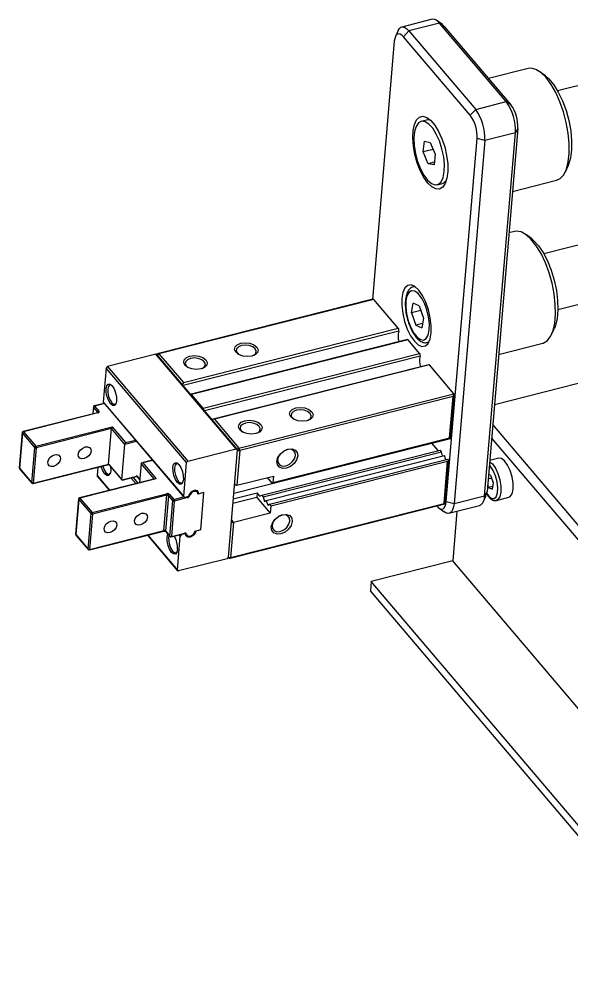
# Model space of a CAD drawing. Header units: millimetres. Extents: x 15 to 415, y 5 to 292.
# Drawn here: x 147.47 to 166.64, y 130.97 to 164.45 of the extents above; entities that cross this region are included whole.
import ezdxf

# ---------------------------------------------------------------- set-up
doc = ezdxf.new("R2010")
doc.units = ezdxf.units.MM
doc.layers.get('0').update_dxf_attribs({"lineweight": 5})

msp = doc.modelspace()

# ---------------------------------------------------------------- linework, layer by layer
at = {"color": 18, "linetype": 'Continuous', "lineweight": 25, "true_color": 0x000000}
for p, q in [((161.804, 164.448), (160.744, 164.18)), ((162.154, 164.264), (161.969, 164.401)), ((160.621, 164.06), (160.524, 163.852)), ((160.995, 164.051), (160.804, 163.844)), ((162.055, 164.319), (160.995, 164.051)), ((160.995, 164.051), (163.31, 161.323)), ((164.37, 161.591), (162.055, 164.319)), ((162.055, 164.319), (162.218, 164.202)), ((162.218, 164.202), (164.533, 161.474)), ((163.119, 161.117), (160.804, 163.844)), ((160.485, 163.687), (159.726, 154.725)), ((165.134, 162.737), (163.757, 162.389)), ((169.663, 162.85), (166.153, 161.963)), ((165.731, 162.482), (165.547, 162.619)), ((163.31, 161.323), (164.37, 161.591)), ((164.533, 161.474), (164.37, 161.591)), ((163.31, 161.323), (163.119, 161.117)), ((161.605, 160.951), (161.419, 160.905)), ((163.619, 147.907), (164.686, 160.508)), ((164.686, 160.508), (163.625, 160.24)), ((164.77, 160.662), (163.703, 148.061)), ((164.77, 160.662), (164.686, 160.508)), ((161.493, 159.847), (161.53, 160.216)), ((161.53, 160.216), (161.734, 160.174)), ((161.734, 160.174), (161.901, 159.763)), ((162.289, 147.704), (163.356, 160.305)), ((163.625, 160.24), (162.559, 147.639)), ((163.625, 160.24), (163.356, 160.305)), ((161.832, 159.933), (161.493, 159.847)), ((161.661, 159.436), (161.493, 159.847)), ((161.901, 159.763), (161.864, 159.394)), ((161.874, 159.49), (161.661, 159.436)), ((161.864, 159.394), (161.661, 159.436)), ((166.422, 159.158), (166.519, 159.367)), ((161.975, 158.706), (162.161, 158.753)), ((164.585, 158.472), (166.114, 158.859)), ((164.655, 157.082), (164.463, 157.034)), ((169.184, 157.195), (165.674, 156.308)), ((165.253, 156.827), (165.068, 156.965)), ((161.195, 155.176), (161.154, 155.166)), ((166.164, 154.369), (169.674, 155.256)), ((159.746, 154.729), (152.3, 152.848)), ((159.777, 154.723), (152.319, 152.838)), ((160.625, 153.724), (159.777, 154.723)), ((161.083, 154.26), (161.142, 154.597)), ((161.41, 154.343), (161.083, 154.26)), ((161.352, 154.506), (161.142, 154.597)), ((161.352, 154.506), (161.502, 154.079)), ((161.083, 154.26), (161.233, 153.833)), ((161.502, 154.079), (161.443, 153.742)), ((153.167, 151.839), (160.625, 153.724)), ((161.469, 153.892), (161.233, 153.833)), ((161.233, 153.833), (161.443, 153.742)), ((165.943, 153.504), (166.04, 153.713)), ((160.644, 153.624), (153.165, 151.734)), ((160.948, 153.331), (153.436, 151.433)), ((160.966, 153.322), (153.455, 151.423)), ((161.366, 152.851), (160.966, 153.322)), ((161.644, 153.227), (161.685, 153.237)), ((164.106, 152.818), (165.636, 153.204)), ((152.217, 152.819), (150.538, 152.394)), ((155.005, 149.534), (152.217, 152.819)), ((155.039, 149.526), (152.252, 152.811)), ((152.319, 152.838), (153.167, 151.839)), ((153.855, 150.952), (161.366, 152.851)), ((161.385, 152.752), (153.906, 150.861)), ((150.49, 152.343), (150.39, 151.163)), ((153.278, 149.059), (150.49, 152.343)), ((150.538, 152.394), (153.326, 149.11)), ((161.688, 152.459), (154.196, 150.565)), ((161.707, 152.449), (154.249, 150.564)), ((162.555, 151.45), (161.707, 152.449)), ((169.62, 152.502), (163.958, 151.07)), ((153.855, 150.952), (153.455, 151.423)), ((155.097, 149.565), (162.555, 151.45)), ((162.526, 151.355), (155.121, 149.483)), ((162.404, 149.917), (162.526, 151.355)), ((162.433, 149.903), (162.562, 151.424)), ((150.42, 151.115), (150.075, 151.027)), ((150.427, 151.107), (150.087, 151.021)), ((150.087, 151.021), (150.236, 150.846)), ((150.39, 151.163), (153.178, 147.879)), ((150.397, 151.142), (153.184, 147.858)), ((150.189, 150.791), (147.609, 150.139)), ((150.202, 150.785), (147.622, 150.133)), ((150.045, 150.992), (150.024, 150.749)), ((150.049, 150.98), (150.03, 150.751)), ((150.198, 150.805), (150.049, 150.98)), ((150.189, 150.791), (150.189, 150.791)), ((150.197, 150.794), (150.198, 150.805)), ((154.249, 150.564), (155.097, 149.565)), ((174.895, 137.428), (163.9, 150.382)), ((147.579, 150.104), (147.475, 148.876)), ((147.584, 150.091), (147.48, 148.864)), ((148.01, 149.589), (147.584, 150.091)), ((147.622, 150.133), (148.048, 149.631)), ((148.048, 149.631), (150.699, 150.301)), ((150.679, 150.238), (148.063, 149.577)), ((150.575, 149.01), (150.679, 150.238)), ((151.142, 149.692), (150.679, 150.238)), ((150.699, 150.301), (151.162, 149.755)), ((151.038, 148.464), (151.142, 149.692)), ((151.542, 149.793), (151.142, 149.692)), ((151.162, 149.755), (151.501, 149.841)), ((154.918, 148.001), (161.779, 149.735)), ((156.258, 148.342), (162.432, 149.902)), ((156.272, 148.367), (162.404, 149.917)), ((161.779, 149.737), (161.779, 149.735)), ((161.779, 149.735), (162, 149.475)), ((174.541, 137.339), (163.861, 149.922)), ((147.906, 148.362), (148.01, 149.589)), ((148.063, 149.577), (147.959, 148.349)), ((153.326, 149.11), (155.005, 149.534)), ((154.729, 145.773), (155.045, 149.505)), ((155.121, 149.483), (155.018, 148.272)), ((155.888, 147.93), (162.074, 149.494)), ((155.935, 147.876), (162.12, 149.439)), ((162.12, 149.439), (162.074, 149.494)), ((162.164, 149.291), (162.12, 149.439)), ((147.951, 148.332), (150.578, 148.996)), ((147.959, 148.349), (150.575, 149.01)), ((150.575, 149.01), (151.038, 148.464)), ((150.577, 148.997), (151.04, 148.451)), ((151.707, 149.027), (151.651, 148.365)), ((152.16, 148.493), (151.707, 149.027)), ((152.096, 149.14), (151.728, 149.047)), ((152.103, 149.132), (151.764, 149.046)), ((151.764, 149.046), (152.227, 148.5)), ((153.178, 147.879), (153.278, 149.059)), ((156.046, 147.745), (162.232, 149.308)), ((156.157, 147.614), (162.343, 149.177)), ((156.203, 147.559), (162.336, 149.109)), ((162.211, 147.639), (162.336, 149.109)), ((162.275, 149.16), (162.232, 149.308)), ((162.243, 147.667), (162.368, 149.137)), ((162.361, 149.156), (162.343, 149.177)), ((164.114, 149.212), (163.794, 149.131)), ((164.206, 149.202), (164.114, 149.212)), ((147.48, 148.864), (147.906, 148.362)), ((147.484, 148.847), (147.91, 148.345)), ((150.199, 148.9), (150.174, 148.611)), ((163.828, 148.619), (163.753, 148.651)), ((152.192, 148.501), (149.563, 147.837)), ((152.227, 148.5), (149.576, 147.83)), ((150.174, 148.611), (150.607, 148.101)), ((150.18, 148.59), (150.598, 148.098)), ((151.038, 148.464), (151.536, 148.59)), ((151.042, 148.451), (151.527, 148.573)), ((151.514, 148.33), (151.346, 148.527)), ((151.421, 148.546), (151.589, 148.349)), ((151.561, 148.571), (151.659, 148.456)), ((154.945, 148.319), (154.965, 148.295)), ((155.018, 148.272), (156.291, 148.593)), ((156.08, 148.54), (156.24, 148.351)), ((156.291, 148.593), (156.272, 148.367)), ((163.864, 148.516), (163.739, 148.485)), ((163.828, 148.619), (163.922, 148.352)), ((163.922, 148.352), (163.885, 148.141)), ((150.002, 147.328), (152.582, 147.981)), ((153.882, 148.018), (153.669, 147.964)), ((153.69, 147.99), (153.705, 147.973)), ((153.882, 148.018), (153.705, 147.973)), ((153.772, 146.725), (153.882, 148.018)), ((154.901, 147.798), (155.732, 148.008)), ((155.732, 148.008), (155.718, 147.846)), ((155.824, 147.899), (155.732, 148.008)), ((163.703, 148.061), (163.619, 147.907)), ((163.722, 148.287), (163.754, 148.198)), ((163.901, 148.235), (163.754, 148.198)), ((163.754, 148.198), (163.885, 148.141)), ((149.533, 147.801), (149.429, 146.574)), ((149.538, 147.789), (149.434, 146.561)), ((149.964, 147.287), (149.538, 147.789)), ((149.576, 147.83), (150.002, 147.328)), ((152.598, 147.926), (150.017, 147.274)), ((152.494, 146.699), (152.598, 147.926)), ((152.652, 147.914), (152.548, 146.686)), ((152.8, 147.739), (152.652, 147.914)), ((152.69, 147.955), (152.838, 147.78)), ((152.696, 146.511), (152.8, 147.739)), ((152.854, 147.726), (152.75, 146.498)), ((152.838, 147.78), (153.177, 147.866)), ((153.316, 147.843), (152.854, 147.726)), ((153.351, 147.884), (153.219, 147.85)), ((155.718, 147.846), (154.887, 147.636)), ((155.718, 147.846), (156.181, 147.301)), ((155.824, 147.899), (155.888, 147.93)), ((155.888, 147.93), (155.935, 147.876)), ((155.935, 147.876), (155.982, 147.713)), ((155.982, 147.713), (156.046, 147.745)), ((156.046, 147.745), (156.093, 147.582)), ((162.289, 147.704), (162.559, 147.639)), ((162.559, 147.639), (163.619, 147.907)), ((163.567, 147.688), (163.664, 147.896)), ((164.033, 147.747), (164.457, 147.854)), ((154.793, 145.742), (162.198, 147.614)), ((154.806, 145.768), (162.211, 147.639)), ((156.093, 147.582), (156.157, 147.614)), ((156.157, 147.614), (156.203, 147.559)), ((156.203, 147.559), (156.181, 147.301)), ((161.963, 147.554), (161.97, 147.546)), ((162.035, 147.484), (162.219, 147.347)), ((162.384, 147.3), (163.445, 147.568)), ((162.659, 147.369), (162.513, 145.646)), ((149.86, 146.059), (149.964, 147.287)), ((150.017, 147.274), (149.914, 146.046)), ((154.909, 146.979), (154.806, 145.768)), ((154.838, 147.062), (154.909, 146.979)), ((156.181, 147.301), (154.909, 146.979)), ((149.905, 146.03), (152.485, 146.682)), ((149.914, 146.046), (152.494, 146.699)), ((152.548, 146.686), (152.696, 146.511)), ((152.553, 146.669), (152.701, 146.494)), ((152.553, 146.669), (152.553, 146.668)), ((153.772, 146.725), (153.56, 146.671)), ((153.772, 146.725), (153.595, 146.68)), ((149.434, 146.561), (149.86, 146.059)), ((149.438, 146.544), (149.864, 146.042)), ((151.921, 146.539), (152.968, 145.305)), ((151.931, 146.542), (152.962, 145.327)), ((152.741, 146.481), (153.204, 146.598)), ((152.75, 146.498), (153.212, 146.615)), ((152.962, 145.327), (153.062, 146.506)), ((153.062, 146.506), (153.022, 146.552)), ((153.098, 146.571), (153.109, 146.558)), ((153.242, 146.591), (153.109, 146.558)), ((153.238, 146.596), (153.242, 146.591)), ((154.682, 145.722), (153.003, 145.297)), ((154.728, 145.767), (154.733, 145.761)), ((162.513, 145.646), (159.686, 144.932)), ((174.09, 132.007), (162.513, 145.646)), ((159.686, 144.932), (159.658, 144.609)), ((171.262, 131.293), (159.686, 144.932)), ((171.235, 130.97), (159.658, 144.609))]:
    msp.add_line(p, q, dxfattribs=at)
at = {"color": 18, "linetype": 'Continuous', "lineweight": 25, "true_color": 0x000000, "flags": 128}
for points in [[(160.621, 164.06), (160.662, 164.126), (160.717, 164.17), (160.779, 164.184), (160.849, 164.168), (160.921, 164.123), (160.995, 164.051)], [(162.154, 164.264), (162.163, 164.256), (162.218, 164.202)], [(160.804, 163.844), (160.749, 163.899), (160.695, 163.933), (160.643, 163.945), (160.596, 163.934), (160.555, 163.901), (160.522, 163.848), (160.499, 163.775), (160.485, 163.687)], [(166.114, 158.859), (166.241, 158.92), (166.363, 159.053), (166.459, 159.249), (166.524, 159.501), (166.557, 159.8), (166.556, 160.135), (166.521, 160.494), (166.454, 160.863), (166.357, 161.231), (166.234, 161.583), (166.088, 161.906), (165.926, 162.19), (165.753, 162.423), (165.575, 162.597), (165.399, 162.707), (165.231, 162.747), (165.134, 162.737)], [(165.731, 162.482), (165.85, 162.378), (166.018, 162.175), (166.177, 161.918), (166.321, 161.617), (166.444, 161.285), (166.541, 160.934), (166.607, 160.579), (166.64, 160.235), (166.639, 159.916), (166.603, 159.635), (166.535, 159.404), (166.519, 159.367)], [(161.647, 158.765), (161.511, 158.957), (161.386, 159.195), (161.281, 159.466), (161.2, 159.757), (161.148, 160.05), (161.128, 160.331), (161.14, 160.584), (161.185, 160.796), (161.259, 160.954), (161.359, 161.051), (161.48, 161.082), (161.614, 161.044), (161.754, 160.94), (161.894, 160.776), (162.025, 160.559), (162.141, 160.303), (162.235, 160.02), (162.302, 159.726), (162.338, 159.437), (162.342, 159.168), (162.313, 158.934), (162.254, 158.748), (162.166, 158.619), (162.055, 158.555), (161.927, 158.558), (161.788, 158.63), (161.647, 158.765)], [(162.22, 159.166), (162.226, 159.41), (162.199, 159.679), (162.14, 159.956), (162.053, 160.224), (161.944, 160.465), (161.819, 160.665), (161.687, 160.811), (161.555, 160.893), (161.433, 160.907), (161.326, 160.852), (161.244, 160.731), (161.189, 160.552), (161.167, 160.326), (161.178, 160.067), (161.221, 159.792), (161.295, 159.518), (161.393, 159.261), (161.511, 159.039), (161.641, 158.865), (161.774, 158.75), (161.902, 158.701), (162.017, 158.722), (162.113, 158.811), (162.182, 158.962), (162.22, 159.166)], [(162.161, 158.753), (162.203, 158.769), (162.291, 158.848)], [(165.636, 153.204), (165.649, 153.208), (165.789, 153.287), (165.906, 153.433), (165.996, 153.641), (166.054, 153.904), (166.08, 154.211), (166.073, 154.552), (166.031, 154.914), (165.958, 155.284), (165.855, 155.65), (165.727, 155.997), (165.578, 156.313), (165.413, 156.587), (165.238, 156.809), (165.06, 156.971), (164.885, 157.066), (164.72, 157.092), (164.655, 157.082)], [(165.253, 156.827), (165.318, 156.774), (165.487, 156.59), (165.65, 156.349), (165.8, 156.061), (165.93, 155.737), (166.035, 155.39), (166.111, 155.035), (166.154, 154.686), (166.164, 154.358), (166.139, 154.064), (166.081, 153.816), (166.04, 153.713)], [(161.182, 153.272), (161.316, 153.147), (161.447, 153.091), (161.564, 153.108), (161.661, 153.197), (161.73, 153.351), (161.767, 153.56), (161.769, 153.811), (161.736, 154.085), (161.671, 154.365), (161.577, 154.63), (161.462, 154.864), (161.332, 155.049), (161.198, 155.174), (161.068, 155.23), (160.95, 155.213), (160.854, 155.125), (160.785, 154.97), (160.748, 154.761), (160.746, 154.51), (160.779, 154.236), (160.844, 153.957), (160.937, 153.691), (161.053, 153.458), (161.182, 153.272)], [(161.193, 155.01), (161.084, 155.024), (160.992, 154.97), (160.925, 154.85), (160.888, 154.675), (160.883, 154.46), (160.911, 154.22), (160.971, 153.977), (161.056, 153.749), (161.161, 153.556), (161.276, 153.412), (161.393, 153.329), (161.501, 153.315), (161.593, 153.369), (161.66, 153.489), (161.698, 153.664), (161.702, 153.879), (161.674, 154.119), (161.615, 154.362), (161.529, 154.59), (161.425, 154.783), (161.309, 154.927), (161.193, 155.01)], [(161.156, 155.166), (161.167, 155.169), (161.203, 155.171)], [(155.543, 152.757), (155.39, 152.739), (155.231, 152.757), (155.091, 152.81), (154.991, 152.889), (154.946, 152.981), (154.963, 153.074), (155.039, 153.152), (155.163, 153.204), (155.317, 153.222), (155.475, 153.203), (155.615, 153.15), (155.716, 153.072), (155.761, 152.979), (155.744, 152.887), (155.667, 152.809), (155.543, 152.757)], [(155.659, 153.01), (155.573, 153.077), (155.453, 153.122), (155.318, 153.138), (155.187, 153.123), (155.081, 153.078), (155.016, 153.012), (155.001, 152.933), (155.04, 152.854), (155.077, 152.818)], [(155.598, 152.774), (155.617, 152.785), (155.683, 152.852), (155.697, 152.931), (155.659, 153.01)], [(161.689, 153.246), (161.684, 153.242), (161.642, 153.226)], [(153.776, 152.31), (153.623, 152.292), (153.464, 152.311), (153.324, 152.363), (153.224, 152.442), (153.179, 152.535), (153.196, 152.627), (153.272, 152.705), (153.396, 152.757), (153.549, 152.775), (153.708, 152.756), (153.848, 152.704), (153.948, 152.625), (153.993, 152.533), (153.976, 152.44), (153.9, 152.362), (153.776, 152.31)], [(153.891, 152.563), (153.806, 152.63), (153.686, 152.675), (153.55, 152.691), (153.42, 152.676), (153.314, 152.632), (153.249, 152.565), (153.234, 152.486), (153.273, 152.407), (153.31, 152.371)], [(153.831, 152.327), (153.85, 152.339), (153.915, 152.405), (153.93, 152.484), (153.891, 152.563)], [(150.852, 151.198), (150.828, 151.093), (150.78, 151.037), (150.716, 151.038), (150.644, 151.095), (150.577, 151.201), (150.525, 151.338), (150.494, 151.486), (150.491, 151.623), (150.514, 151.727), (150.562, 151.783), (150.627, 151.783), (150.698, 151.725), (150.765, 151.62), (150.818, 151.483), (150.848, 151.334), (150.852, 151.198)], [(150.675, 151.749), (150.667, 151.753), (150.609, 151.754), (150.566, 151.704), (150.544, 151.61), (150.548, 151.487), (150.575, 151.354), (150.622, 151.231), (150.683, 151.136), (150.746, 151.085), (150.804, 151.084), (150.836, 151.114)], [(153.455, 151.423), (153.448, 151.43), (153.441, 151.433), (153.435, 151.432), (153.43, 151.428), (153.428, 151.425)], [(150.202, 150.785), (150.215, 150.789), (150.226, 150.795), (150.235, 150.802), (150.241, 150.81), (150.244, 150.819), (150.244, 150.828), (150.242, 150.837), (150.236, 150.846)], [(157.449, 150.512), (157.295, 150.494), (157.137, 150.512), (156.997, 150.565), (156.896, 150.644), (156.851, 150.736), (156.868, 150.829), (156.945, 150.907), (157.069, 150.959), (157.222, 150.977), (157.381, 150.958), (157.521, 150.906), (157.621, 150.827), (157.666, 150.734), (157.649, 150.642), (157.573, 150.564), (157.449, 150.512)], [(157.564, 150.765), (157.478, 150.832), (157.359, 150.877), (157.223, 150.893), (157.092, 150.878), (156.986, 150.833), (156.921, 150.767), (156.907, 150.688), (156.945, 150.609), (156.983, 150.573)], [(157.503, 150.529), (157.523, 150.54), (157.588, 150.607), (157.602, 150.686), (157.564, 150.765)], [(155.681, 150.065), (155.528, 150.047), (155.369, 150.066), (155.229, 150.119), (155.129, 150.197), (155.084, 150.29), (155.101, 150.382), (155.177, 150.46), (155.301, 150.512), (155.455, 150.53), (155.613, 150.512), (155.753, 150.459), (155.854, 150.38), (155.899, 150.288), (155.882, 150.195), (155.805, 150.117), (155.681, 150.065)], [(155.796, 150.318), (155.711, 150.386), (155.591, 150.431), (155.456, 150.447), (155.325, 150.431), (155.219, 150.387), (155.154, 150.32), (155.139, 150.241), (155.178, 150.162), (155.215, 150.126)], [(155.736, 150.082), (155.755, 150.094), (155.82, 150.16), (155.835, 150.239), (155.796, 150.318)], [(148.666, 148.93), (148.583, 148.924), (148.515, 148.95), (148.472, 149.004), (148.462, 149.077), (148.485, 149.158), (148.539, 149.236), (148.614, 149.298), (148.7, 149.334), (148.783, 149.34), (148.851, 149.315), (148.894, 149.261), (148.904, 149.188), (148.881, 149.107), (148.827, 149.029), (148.752, 148.967), (148.666, 148.93)], [(149.726, 149.198), (149.643, 149.192), (149.575, 149.218), (149.533, 149.272), (149.523, 149.345), (149.546, 149.426), (149.599, 149.504), (149.675, 149.566), (149.761, 149.602), (149.844, 149.608), (149.912, 149.583), (149.954, 149.529), (149.964, 149.456), (149.941, 149.375), (149.888, 149.297), (149.812, 149.235), (149.726, 149.198)], [(156.412, 149.106), (156.45, 149.24), (156.538, 149.367), (156.662, 149.469), (156.802, 149.529), (156.939, 149.539), (157.05, 149.497), (157.12, 149.409), (157.137, 149.289), (157.098, 149.156), (157.011, 149.028), (156.887, 148.927), (156.746, 148.867), (156.61, 148.857), (156.498, 148.899), (156.429, 148.986), (156.412, 149.106)], [(156.437, 149.152), (156.452, 149.05), (156.511, 148.975), (156.606, 148.939), (156.723, 148.948), (156.843, 148.999), (156.948, 149.086), (157.023, 149.194), (157.056, 149.309), (157.041, 149.411), (156.982, 149.486), (156.887, 149.522), (156.77, 149.513), (156.65, 149.462), (156.65, 149.462)], [(156.534, 149.363), (156.47, 149.266), (156.437, 149.152)], [(153.167, 148.47), (153.143, 148.365), (153.095, 148.309), (153.031, 148.31), (152.96, 148.367), (152.893, 148.473), (152.84, 148.61), (152.809, 148.759), (152.806, 148.895), (152.83, 149), (152.878, 149.056), (152.942, 149.055), (153.013, 148.998), (153.08, 148.892), (153.133, 148.755), (153.163, 148.606), (153.167, 148.47)], [(152.99, 149.022), (152.982, 149.026), (152.924, 149.026), (152.881, 148.976), (152.86, 148.882), (152.863, 148.76), (152.89, 148.627), (152.938, 148.503), (152.998, 148.409), (153.062, 148.357), (153.119, 148.357), (153.151, 148.386)], [(162.336, 149.109), (162.346, 149.113), (162.354, 149.117), (162.361, 149.122), (162.365, 149.128), (162.368, 149.135), (162.368, 149.142), (162.366, 149.149), (162.361, 149.156)], [(163.79, 149.091), (163.889, 149.014), (163.994, 148.869), (164.084, 148.677), (164.15, 148.457), (164.185, 148.234), (164.185, 148.032), (164.149, 147.872), (164.083, 147.773), (164.031, 147.747)], [(164.457, 147.854), (164.507, 147.88), (164.573, 147.98), (164.609, 148.139), (164.609, 148.341), (164.574, 148.564), (164.508, 148.784), (164.418, 148.976), (164.314, 149.121), (164.206, 149.202)], [(150.647, 148.774), (150.623, 148.67), (150.575, 148.614), (150.51, 148.615), (150.439, 148.672), (150.372, 148.777), (150.319, 148.915), (150.315, 148.929)], [(150.367, 148.942), (150.37, 148.931), (150.417, 148.808), (150.477, 148.713), (150.541, 148.662), (150.599, 148.661), (150.631, 148.69)], [(150.642, 148.92), (150.643, 148.911), (150.647, 148.774)], [(163.692, 147.984), (163.761, 147.893), (163.861, 147.816), (163.953, 147.81), (164.026, 147.877), (164.07, 148.007), (164.08, 148.186), (164.056, 148.391), (163.999, 148.599), (163.918, 148.784), (163.821, 148.923), (163.779, 148.963)], [(151.536, 148.59), (151.535, 148.584), (151.534, 148.579), (151.531, 148.576), (151.529, 148.574), (151.527, 148.573)], [(156.24, 148.351), (156.245, 148.346), (156.251, 148.343), (156.256, 148.341), (156.26, 148.342), (156.265, 148.346), (156.268, 148.351), (156.27, 148.358), (156.272, 148.367)], [(153.705, 147.973), (153.697, 148.031), (153.663, 148.074), (153.608, 148.095), (153.542, 148.09), (153.473, 148.06), (153.413, 148.011), (153.37, 147.949), (153.351, 147.884)], [(153.669, 147.964), (153.664, 148.008), (153.64, 148.042), (153.6, 148.06), (153.551, 148.06), (153.498, 148.042), (153.45, 148.008), (153.412, 147.964), (153.391, 147.914)], [(161.97, 147.546), (162.025, 147.492), (162.08, 147.458), (162.132, 147.446), (162.179, 147.457), (162.22, 147.489), (162.252, 147.543), (162.276, 147.615), (162.289, 147.704)], [(162.211, 147.639), (162.21, 147.63), (162.208, 147.623), (162.205, 147.618), (162.2, 147.615), (162.198, 147.614)], [(162.559, 147.639), (162.541, 147.521), (162.509, 147.425), (162.466, 147.354), (162.411, 147.31), (162.348, 147.296), (162.279, 147.311), (162.219, 147.347)], [(150.416, 146.774), (150.44, 146.856), (150.493, 146.933), (150.568, 146.995), (150.654, 147.032), (150.737, 147.038), (150.805, 147.012), (150.848, 146.959), (150.858, 146.886), (150.835, 146.804), (150.781, 146.727), (150.706, 146.665), (150.62, 146.628), (150.537, 146.622), (150.469, 146.648), (150.426, 146.701), (150.416, 146.774)], [(151.477, 147.042), (151.5, 147.124), (151.553, 147.201), (151.629, 147.263), (151.715, 147.3), (151.798, 147.306), (151.866, 147.28), (151.908, 147.227), (151.918, 147.154), (151.895, 147.072), (151.842, 146.995), (151.766, 146.933), (151.68, 146.896), (151.597, 146.89), (151.529, 146.916), (151.487, 146.969), (151.477, 147.042)], [(156.219, 146.828), (156.257, 146.962), (156.345, 147.089), (156.469, 147.191), (156.609, 147.251), (156.746, 147.261), (156.857, 147.219), (156.927, 147.131), (156.944, 147.011), (156.905, 146.878), (156.818, 146.75), (156.694, 146.649), (156.553, 146.589), (156.417, 146.579), (156.305, 146.621), (156.236, 146.708), (156.219, 146.828)], [(156.244, 146.874), (156.259, 146.772), (156.318, 146.697), (156.413, 146.661), (156.53, 146.67), (156.65, 146.721), (156.755, 146.808), (156.83, 146.917), (156.863, 147.031), (156.849, 147.133), (156.789, 147.208), (156.694, 147.244), (156.578, 147.235), (156.457, 147.184), (156.457, 147.184)], [(156.341, 147.085), (156.277, 146.988), (156.244, 146.874)], [(152.494, 146.699), (152.493, 146.693), (152.491, 146.688), (152.489, 146.684), (152.487, 146.682), (152.485, 146.682)], [(153.595, 146.68), (153.577, 146.615), (153.534, 146.553), (153.474, 146.504), (153.405, 146.474), (153.338, 146.469), (153.284, 146.49), (153.25, 146.533), (153.242, 146.591)], [(153.277, 146.579), (153.292, 146.539), (153.323, 146.512), (153.368, 146.502), (153.42, 146.51), (153.471, 146.535), (153.515, 146.575), (153.546, 146.622), (153.56, 146.671)], [(152.962, 146.046), (152.938, 145.942), (152.89, 145.886), (152.826, 145.887), (152.754, 145.944), (152.687, 146.05), (152.635, 146.187), (152.604, 146.335), (152.601, 146.472), (152.625, 146.576), (152.627, 146.581)], [(152.668, 146.533), (152.654, 146.459), (152.658, 146.336), (152.685, 146.203), (152.732, 146.08), (152.793, 145.985), (152.856, 145.934), (152.914, 145.933), (152.946, 145.963)], [(152.75, 146.498), (152.749, 146.492), (152.747, 146.488), (152.745, 146.484), (152.742, 146.482), (152.741, 146.481)], [(153.212, 146.615), (153.211, 146.609), (153.21, 146.605), (153.208, 146.601), (153.205, 146.599), (153.204, 146.598)], [(149.914, 146.046), (149.913, 146.041), (149.911, 146.036), (149.909, 146.032), (149.906, 146.03), (149.905, 146.03)], [(154.733, 145.761), (154.732, 145.762), (154.728, 145.768)]]:
    msp.add_lwpolyline(points, dxfattribs=at)
at = {"color": 18, "linetype": 'Continuous', "lineweight": 25, "true_color": 0x000000}
for centre, radius, start, end in [((161.827, 164.184), 0.265, 30.5767, 94.8315), ((163.036, 160.615), 1.653, 356.3147, 36.2006), ((163.533, 160.742), 1.24, 356.3145, 36.2008), ((162.119, 160.384), 1.24, 356.3145, 36.2008), ((161.976, 160.346), 1.653, 356.3147, 36.2006), ((161.655, 160.719), 0.238, 62.3525, 102.185), ((160.539, 153.656), 0.11, 343.5632, 38.1954), ((161.199, 153.449), 0.582, 162.4523, 199.3703), ((160.949, 153.311), 0.02, 30.7633, 94.6521), ((152.228, 152.787), 0.0333, 44.6137, 109.3157), ((152.315, 152.789), 0.06, 104.1842, 165.1433), ((152.34, 152.76), 0.0807, 105.0136, 155.4446), ((152.302, 152.828), 0.0199, 30.5676, 94.8479), ((161.94, 152.576), 0.582, 162.4523, 199.3703), ((161.28, 152.783), 0.11, 343.5632, 38.1954), ((150.554, 152.332), 0.0641, 104.0756, 170.4908), ((161.69, 152.439), 0.02, 30.7611, 94.6543), ((150.085, 150.989), 0.04, 104.1842, 175.1602), ((150.1, 150.971), 0.0512, 104.0709, 170.4901), ((150.076, 151.014), 0.0133, 30.5734, 94.8239), ((150.418, 151.16), 0.0279, 172.7443, 219.1956), ((150.062, 150.991), 0.0167, 177.0452, 223.2059), ((150.191, 150.778), 0.0133, 30.5632, 94.8341), ((150.248, 150.797), 0.0512, 104.0709, 170.4901), ((150.185, 150.794), 0.0167, 357.2656, 43.1731), ((153.759, 150.881), 0.119, 6.7302, 36.6564), ((147.619, 150.1), 0.04, 104.1842, 175.1602), ((147.596, 150.103), 0.0167, 177.0677, 223.1834), ((147.634, 150.083), 0.0513, 104.0744, 170.4866), ((147.61, 150.126), 0.0133, 30.5632, 94.8341), ((148.06, 149.581), 0.0513, 104.0744, 170.4866), ((148.048, 149.632), 0.0572, 227.5656, 285.5244), ((147.981, 149.582), 0.0827, 356.3151, 36.202), ((155.016, 149.508), 0.0293, 355.4182, 113.3099), ((155.118, 149.487), 0.0807, 105.0431, 156.8733), ((155.098, 149.569), 0.0892, 233.3537, 284.8756), ((154.997, 149.491), 0.124, 356.316, 36.1994), ((153.341, 149.048), 0.0641, 104.0756, 170.4908), ((147.515, 148.872), 0.04, 175.1602, 220.3235), ((147.492, 148.875), 0.0167, 177.0677, 223.1834), ((147.502, 148.861), 0.0224, 172.7639, 219.1752), ((147.928, 148.359), 0.0224, 172.7639, 219.1752), ((147.944, 148.404), 0.0572, 227.5656, 285.5244), ((147.941, 148.371), 0.04, 220.3235, 284.1842), ((147.942, 148.347), 0.0174, 299.4667, 6.1061), ((150.202, 148.607), 0.0279, 172.7289, 219.2132), ((151.554, 148.546), 0.0474, 9.0738, 112.7611), ((151.579, 148.61), 0.0602, 270.4462, 291.5437), ((151.684, 148.561), 0.0826, 184.7571, 254.1162), ((152.613, 147.87), 0.114, 47.5667, 105.5239), ((152.515, 147.932), 0.0827, 356.3145, 36.2026), ((153.667, 147.988), 0.0242, 275.2721, 346.4602), ((163.244, 148.082), 0.459, 336.1793, 357.379), ((149.573, 147.798), 0.04, 104.1842, 175.1602), ((149.55, 147.801), 0.0167, 177.0677, 223.1834), ((149.588, 147.781), 0.0513, 104.0744, 170.4866), ((149.564, 147.824), 0.0133, 30.5632, 94.8341), ((152.613, 147.871), 0.0572, 47.566, 105.5252), ((152.702, 147.905), 0.0512, 104.0709, 170.4901), ((152.85, 147.731), 0.0512, 104.0709, 170.4901), ((152.838, 147.781), 0.0572, 227.5615, 285.5297), ((152.771, 147.731), 0.0826, 356.3135, 36.2027), ((153.207, 147.877), 0.0293, 175.4177, 293.3104), ((153.231, 147.848), 0.0858, 356.8997, 17.6413), ((153.289, 147.945), 0.106, 284.7947, 343.0053), ((153.385, 147.987), 0.0729, 248.5968, 274.3043), ((162.184, 147.672), 0.06, 284.1842, 355.1602), ((162.208, 147.675), 0.0364, 275.264, 346.4336), ((163.274, 147.87), 0.347, 299.4632, 6.1105), ((150.014, 147.279), 0.0513, 104.0744, 170.4866), ((149.935, 147.28), 0.0827, 356.3145, 36.2026), ((150.002, 147.329), 0.0572, 227.5648, 285.5252), ((152.509, 146.644), 0.0572, 47.566, 105.5252), ((152.57, 146.683), 0.0224, 172.7516, 219.1875), ((149.469, 146.57), 0.04, 175.1602, 220.3235), ((149.446, 146.573), 0.0167, 177.0677, 223.1834), ((149.456, 146.558), 0.0224, 172.7639, 219.1752), ((152.734, 146.553), 0.0572, 227.5615, 285.5297), ((152.718, 146.508), 0.0224, 172.7516, 219.1875), ((152.731, 146.52), 0.04, 220.3235, 284.1842), ((152.117, 146.092), 0.846, 356.8856, 29.5486), ((153.125, 146.495), 0.0641, 104.0758, 170.4882), ((153.231, 146.571), 0.0474, 9.0738, 112.7611), ((153.255, 146.634), 0.0592, 256.2796, 291.7787), ((149.882, 146.057), 0.0224, 172.7639, 219.1752), ((149.898, 146.102), 0.0572, 227.5648, 285.5252), ((149.895, 146.068), 0.04, 220.3235, 284.1842), ((154.666, 145.784), 0.0641, 284.0785, 350.4855), ((154.783, 145.854), 0.0892, 233.3537, 284.8756), ((154.778, 145.8), 0.06, 220.3235, 284.1842), ((154.78, 145.765), 0.026, 299.4553, 6.1147), ((152.991, 145.324), 0.0293, 175.4186, 293.3143)]:
    msp.add_arc(centre, radius, start, end, dxfattribs=at)
for centre, major_axis, ratio, start_param, end_param in [((159.72, 154.661), (0.0546, 0.0644), 0.503534, 6.200478, 6.898089), ((153.163, 151.79), (0.0214, 0.0668), 0.210413, 0.827992, 2.048135), ((162.498, 151.388), (0.0546, 0.0644), 0.503534, 4.629682, 6.200478), ((154.245, 150.515), (0.0796, -0.0255), 0.572233, 1.701178, 2.92132), ((150.696, 150.268), (0.0142, 0.0445), 0.210413, 0.827992, 2.398788), ((151.159, 149.723), (0.0142, 0.0445), 0.210413, 0.827992, 2.398788), ((162.377, 149.95), (0.056, -0.0475), 0.116268, 5.327292, 6.200478), ((150.592, 149.041), (0.0142, 0.0445), 0.210413, 2.398788, 3.011211), ((151.761, 149.014), (0.0531, -0.017), 0.572233, 1.701178, 3.271974), ((151.055, 148.495), (0.0142, 0.0445), 0.210413, 2.398788, 3.271974), ((152.224, 148.468), (0.0531, -0.017), 0.572233, 1.701178, 2.398788), ((154.994, 148.353), (-0.0258, 0.0806), 0.645551, 1.530683, 3.101479), ((154.877, 146.963), (0.0618, 0.0198), 0.096505, 0.998487, 2.569283)]:
    msp.add_ellipse(centre, major_axis=major_axis, ratio=ratio, start_param=start_param, end_param=end_param, dxfattribs=at)
for points, knots in [([(161.158, 155.163), (161.151, 155.162), (161.101, 155.16), (161.021, 155.097), (160.94, 154.988), (160.887, 154.833), (160.862, 154.633), (160.872, 154.401), (160.892, 154.23), (160.916, 154.146), (160.917, 154.142)], [0, 0, 0, 0, 0.022909, 0.166023, 0.307719, 0.467648, 0.643549, 0.818313, 0.990667, 1, 1, 1, 1]), ([(160.917, 154.142), (160.936, 154.065), (160.975, 153.909), (161.066, 153.688), (161.175, 153.493), (161.301, 153.338), (161.432, 153.246), (161.554, 153.208), (161.618, 153.227), (161.64, 153.233)], [0, 0, 0, 0, 0.149615, 0.308154, 0.467986, 0.630939, 0.79968, 0.929926, 1, 1, 1, 1]), ([(150.204, 150.798), (150.203, 150.797), (150.203, 150.797), (150.197, 150.793), (150.192, 150.792), (150.189, 150.791)], [0, 0, 0, 0, 0.376099, 0.758681, 1, 1, 1, 1]), ([(151.527, 148.573), (151.531, 148.574), (151.536, 148.575), (151.539, 148.574), (151.539, 148.574)], [0, 0, 0, 0, 0.608391, 1, 1, 1, 1]), ([(153.691, 147.982), (153.691, 148.001), (153.692, 148.031), (153.676, 148.055), (153.67, 148.064)], [0, 0, 0, 0, 0.604835, 1, 1, 1, 1]), ([(163.684, 147.979), (163.711, 147.943), (163.744, 147.899), (163.811, 147.806), (163.888, 147.762), (163.981, 147.729), (164.021, 147.749), (164.029, 147.752)], [0, 0, 0, 0, 0.266309, 0.322892, 0.668078, 0.934445, 1, 1, 1, 1]), ([(152.485, 146.682), (152.49, 146.683), (152.498, 146.684), (152.515, 146.684), (152.53, 146.681), (152.542, 146.677), (152.55, 146.672), (152.552, 146.67), (152.553, 146.669)], [0, 0, 0, 0, 0.1741929, 0.3537303, 0.5409466, 0.7067483, 0.858151, 1, 1, 1, 1]), ([(153.264, 146.515), (153.267, 146.512), (153.282, 146.495), (153.325, 146.483), (153.386, 146.483), (153.453, 146.507), (153.515, 146.552), (153.561, 146.612), (153.578, 146.661), (153.581, 146.686), (153.581, 146.69)], [0, 0, 0, 0, 0.036745, 0.176573, 0.323072, 0.482172, 0.646929, 0.813365, 0.971004, 1, 1, 1, 1]), ([(153.204, 146.598), (153.207, 146.599), (153.212, 146.6), (153.215, 146.599), (153.216, 146.599)], [0, 0, 0, 0, 0.608416, 1, 1, 1, 1])]:
    msp.add_open_spline(points, degree=3, knots=knots, dxfattribs=at)

doc.saveas('drawing.dxf')
